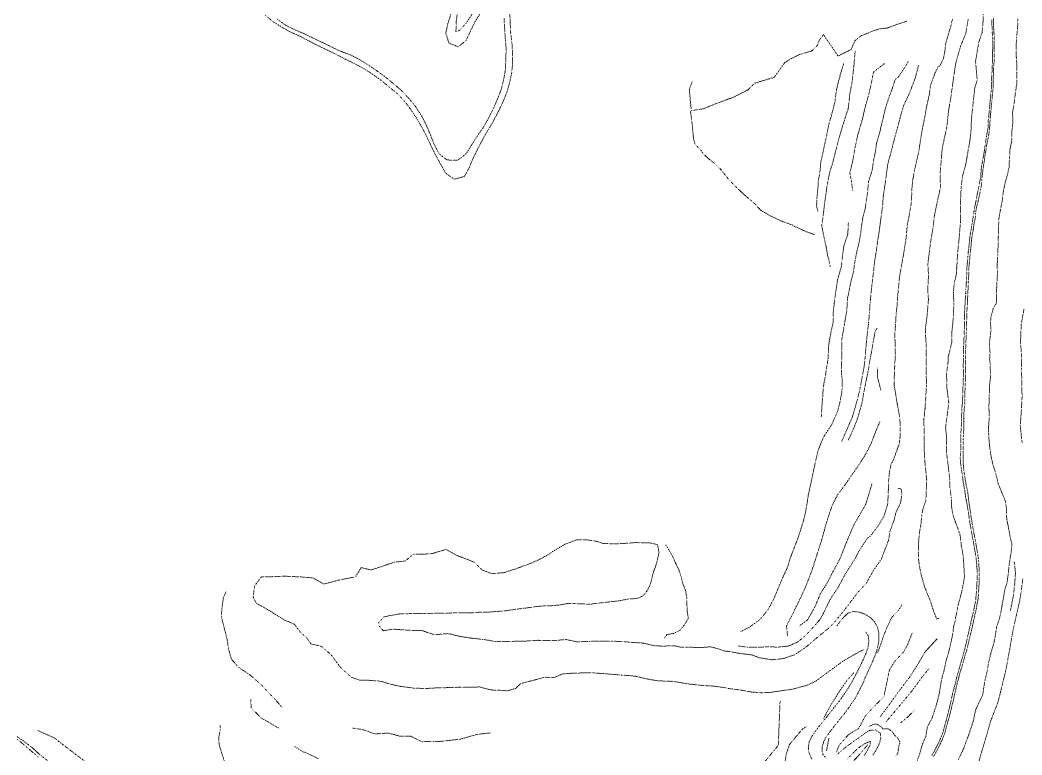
# Model space of a CAD drawing. Extents: x 682410 to 689460, y 7661803 to 7669124.
# Drawn here: x 684830 to 685544, y 7665543 to 7666067 of the extents above; entities that cross this region are included whole.
import ezdxf

# ---------------------------------------------------------------- set-up
doc = ezdxf.new("R2010")
doc.units = 0
doc.header["$MEASUREMENT"] = 0
doc.linetypes.add('DOT', pattern=[0.25, 0, -0.25])
doc.layers.add('02 TOE_Line', color=1, linetype='DOT', lineweight=20)

msp = doc.modelspace()

# ---------------------------------------------------------------- linework, layer by layer
at = {"layer": '02 TOE_Line'}
for points in [[(685467.05, 7665532.78, 4196.63), (685471.05, 7665543.73, 4197.04), (685473.06, 7665550.92, 4197.18), (685475.4, 7665556.09, 4197.42), (685476.51, 7665562.96, 4197.62), (685479.83, 7665569.18, 4197.64), (685482.58, 7665577.46, 4197.91), (685484.48, 7665584.17, 4198.25), (685485.29, 7665588.48, 4198.69), (685486.67, 7665596.95, 4198.64), (685488.3, 7665602.66, 4198.81), (685489.8, 7665609.84, 4199.18), (685491.85, 7665616.89, 4199.6), (685493.34, 7665623.03, 4199.87), (685494.64, 7665629.34, 4199.77), (685495.26, 7665634.63, 4199.73), (685496.23, 7665638.38, 4199.72), (685497.29, 7665643.87, 4199.86), (685498.66, 7665650.73, 4199.75), (685500.87, 7665658.62, 4199.9), (685502.49, 7665666.96, 4200.19), (685502.96, 7665670.1, 4200.26), (685502.53, 7665678.5, 4200.26), (685502.07, 7665684.6, 4200.35), (685500.73, 7665692.34, 4200.66), (685499.92, 7665699.38, 4200.77), (685498.54, 7665703.92, 4200.86), (685496.47, 7665708.96, 4200.81), (685494.81, 7665714.02, 4201.35), (685493.85, 7665719.34, 4201.45), (685493.63, 7665726.15, 4201.51), (685492.73, 7665731.71, 4201.72), (685492.41, 7665739.99, 4201.5), (685491.3, 7665749.61, 4201.55), (685490.21, 7665758.04, 4201.74), (685490.19, 7665769.41, 4202.22), (685489.53, 7665776.43, 4202.35), (685491.81, 7665793.77, 4202.98), (685490.4, 7665805.14, 4203.28), (685490.23, 7665814.85, 4203.45), (685491.24, 7665822.75, 4203.74), (685491.47, 7665826.73, 4203.81), (685493.98, 7665837.21, 4204.26), (685494.02, 7665844.77, 4204.59), (685494.63, 7665850.09, 4204.59), (685495.16, 7665857.22, 4204.66), (685495.41, 7665865.19, 4204.79), (685495.08, 7665872.21, 4205.17), (685495.64, 7665878.89, 4205.44), (685497.1, 7665885.08, 4205.63), (685497.47, 7665890.1, 4205.85), (685498.23, 7665901.76, 4206.3), (685499.25, 7665911.82, 4206.46), (685500.11, 7665922.77, 4206.61), (685500.04, 7665931.16, 4206.76), (685500.27, 7665939.41, 4206.91), (685500.62, 7665947.52, 4207.1), (685501.58, 7665955.44, 4207.42), (685503.94, 7665963.98, 4207.66), (685505.57, 7665973.55, 4207.99), (685507.01, 7665981.68, 4208.12), (685507.66, 7665988.51, 4208.29), (685507.97, 7665996.6, 4208.48), (685510.27, 7666017.86, 4209.03), (685512.04, 7666023.86, 4208.88), (685510.88, 7666037.33, 4209.28), (685513.21, 7666050.99, 4209.68), (685515.53, 7666057.79, 4209.71), (685516.24, 7666065.96, 4210.26), (685516.85, 7666084.67, 4210.96)], [(685178.96, 7666072.45, 4403.21), (685179.26, 7666064.95, 4402.74), (685179.6, 7666057.65, 4402.57), (685180.53, 7666050.46, 4402.32), (685180.87, 7666043.38, 4402.2), (685181.02, 7666035.7, 4401.74), (685180.29, 7666028.67, 4401.43), (685178.66, 7666021.29, 4400.75), (685176.61, 7666014.43, 4400.17), (685173.85, 7666007.8, 4399.36), (685170.54, 7666000.89, 4398.19), (685166.86, 7665993.96, 4397.14), (685162.86, 7665987.28, 4396.22), (685159.22, 7665980.79, 4395.37), (685155.78, 7665974.23, 4394.52), (685152.71, 7665967.91, 4393.55), (685149.94, 7665961.23, 4392.65), (685146.43, 7665955.1, 4392.33), (685139.23, 7665953.28, 4392.27), (685133.34, 7665957.53, 4391.7), (685129.48, 7665964.31, 4390.68), (685125.9, 7665970.93, 4389.35), (685122.43, 7665977.93, 4387.91), (685119.42, 7665984.37, 4386.77), (685115.85, 7665991.16, 4385.61), (685112.01, 7665997.54, 4384.39), (685108.09, 7666003.42, 4383.44), (685103.81, 7666009.04, 4382.62), (685098.94, 7666014.17, 4381.87), (685093.18, 7666018.85, 4381.06), (685087.61, 7666023.51, 4380.45), (685081.31, 7666028, 4379.72), (685075.16, 7666032.03, 4378.98), (685068.62, 7666035.48, 4378.07), (685062.18, 7666038.59, 4377.03), (685055.81, 7666041.96, 4376.14), (685049.02, 7666045.29, 4375.17), (685042.57, 7666048.34, 4374.11), (685036.24, 7666051.56, 4373.31), (685029.54, 7666055.11, 4372.74), (685023.08, 7666057.98, 4372.42), (685016.42, 7666061.59, 4372.47), (685010.52, 7666065.41, 4372.07), (685004.91, 7666069.94, 4372.05)], [(685174.92, 7666067.94, 4403.13), (685175.31, 7666060.48, 4402.93), (685175.79, 7666052.89, 4402.69), (685176.41, 7666045.9, 4402.52), (685176.1, 7666038.75, 4402.24), (685175.88, 7666031.44, 4401.64), (685174.55, 7666023.78, 4400.94), (685172.64, 7666016.58, 4400.33), (685170.09, 7666009.97, 4399.45), (685167.01, 7666003.04, 4398.25), (685163.52, 7665996.14, 4397.14), (685159.9, 7665989.82, 4396.23), (685155.66, 7665983.85, 4395.3), (685151.63, 7665977.49, 4394.34), (685147.83, 7665971.36, 4393.26), (685141.88, 7665966.74, 4391.96), (685134.28, 7665967, 4390.74), (685128.7, 7665971.26, 4389.62), (685125.38, 7665977.43, 4388.16), (685122.47, 7665984.7, 4386.95), (685119.77, 7665991.3, 4385.85), (685116.22, 7665998.27, 4384.65), (685111.91, 7666004.91, 4383.55), (685106.93, 7666011.01, 4382.63), (685101.58, 7666016.64, 4381.87), (685096.09, 7666021.4, 4381.25), (685090.47, 7666025.95, 4380.55), (685084.43, 7666030.41, 4379.95), (685078.15, 7666034.6, 4379.09), (685071.85, 7666038.56, 4378.31), (685065.49, 7666041.82, 4377.48), (685058.68, 7666044.35, 4376.42), (685052.23, 7666047.34, 4375.6), (685045.54, 7666050.65, 4374.58), (685038.91, 7666053.81, 4373.57), (685032.22, 7666057.04, 4372.96), (685025.55, 7666059.88, 4372.58), (685019, 7666063.14, 4372.67), (685012.85, 7666067.58, 4372.32)], [(685137.02, 7666071.02, 4416.53), (685134.89, 7666064.26, 4415.41), (685133.39, 7666057.34, 4414.74), (685135.54, 7666050.34, 4414.2), (685142.35, 7666047.58, 4413.68), (685147.8, 7666052.13, 4413.26), (685150.83, 7666058.51, 4412.72), (685153.86, 7666064.85, 4411.72), (685157.64, 7666070.97, 4410.75)], [(685141.68, 7666072.72, 4416.72), (685140.86, 7666065.71, 4415.17), (685140.59, 7666058.42, 4414.14), (685142.89, 7666059.08, 4413.74), (685147.74, 7666064.25, 4412.59), (685152.11, 7666070.94, 4411.26)], [(685494.36, 7666067.28, 4236), (685493.09, 7666061.47, 4235.97), (685491.07, 7666055.14, 4236.11), (685489.56, 7666049.69, 4235.87), (685489, 7666044.17, 4235.59), (685488.04, 7666039.41, 4235.44), (685486.03, 7666035.27, 4235.59), (685485.38, 7666034.01, 4235.74), (685484.35, 7666033.49, 4235.89), (685482.1, 7666029.23, 4235.39), (685478.78, 7666020.08, 4235.38), (685477.85, 7666013.13, 4235.19), (685475.89, 7666004.55, 4235.22), (685474.72, 7665997.65, 4235.11), (685473.02, 7665989.53, 4235), (685471.89, 7665982.71, 4234.94), (685470.33, 7665972.4, 4234.98), (685467.46, 7665960.23, 4235.25), (685466.07, 7665952.33, 4235.47), (685465.47, 7665945.89, 4235.42), (685465.22, 7665937.26, 4235.14), (685463.67, 7665927.66, 4235.21), (685462.26, 7665920.84, 4235.17), (685461.17, 7665909.41, 4235.25), (685458.89, 7665895.95, 4235.65), (685456.76, 7665884.2, 4235.78), (685455.34, 7665869.14, 4235.25), (685455.02, 7665863.47, 4235.34), (685454.37, 7665858.36, 4235.5), (685453.36, 7665842.78, 4235.64), (685453.48, 7665838.23, 4235.56), (685453.72, 7665828.69, 4235.82), (685453.21, 7665818.69, 4235.99), (685452.76, 7665807.39, 4236.33), (685455.16, 7665792.63, 4236.17), (685456.9, 7665783.33, 4235.97), (685457.27, 7665775.69, 4236.23), (685457.07, 7665769.75, 4236.19), (685456.61, 7665764.98, 4236.37), (685453.85, 7665757.55, 4236.66), (685452.56, 7665753.77, 4236.42), (685450.61, 7665750.07, 4236.47), (685449.46, 7665744.07, 4236.87), (685448.86, 7665737.95, 4236.9), (685448.74, 7665732.21, 4237.12), (685448.33, 7665721.99, 4237.64), (685445.84, 7665713.65, 4238.35), (685441.37, 7665706.14, 4238.73), (685435.99, 7665699.01, 4239.36), (685433.89, 7665697.57, 4242.32), (685427.92, 7665688.54, 4243.72), (685425.03, 7665682.84, 4244.06), (685418.04, 7665671.91, 4245.17), (685413.03, 7665662.51, 4245.98), (685407.53, 7665654.29, 4246.51), (685402.2, 7665643.45, 4246.7), (685400.04, 7665639.53, 4245.45), (685394.74, 7665633.52, 4245.92), (685389.73, 7665628.11, 4246.48), (685384.19, 7665623.46, 4247.05), (685377.24, 7665620.54, 4247.35), (685370.21, 7665619.86, 4247.38), (685363.15, 7665620.05, 4247.56), (685355.72, 7665619.78, 4247.6), (685348.33, 7665619.78, 4247.42), (685342.04, 7665620.7, 4247.14)], [(685505.67, 7666067.35, 4220.54), (685503.88, 7666057.04, 4220.42), (685500.21, 7666048.12, 4220.54), (685496.76, 7666035.91, 4220.31), (685495.77, 7666029.58, 4220.5), (685494.52, 7666020.57, 4220.33), (685493.05, 7666010.09, 4220.27), (685491.64, 7666002.08, 4219.89), (685490.44, 7665990.83, 4219.69), (685487.06, 7665974.96, 4219.6), (685486.55, 7665967.89, 4219.83), (685485.69, 7665958.48, 4220.19), (685485.83, 7665947.31, 4220.4), (685483.45, 7665936.45, 4220.66), (685481.57, 7665927.34, 4220.48), (685480.7, 7665919.66, 4220.43), (685479.34, 7665911.84, 4220.57), (685478.28, 7665903.98, 4220.59), (685476.88, 7665892.69, 4220.73), (685477.38, 7665884.87, 4220.49), (685476.81, 7665874.72, 4220.34), (685477.3, 7665867.46, 4220.35), (685476.27, 7665855.21, 4220.66), (685475.16, 7665847.27, 4220.81), (685475.26, 7665841.78, 4220.87), (685475.78, 7665833.45, 4220.99), (685475.69, 7665825.17, 4220.9), (685475.69, 7665814.32, 4220.77), (685475.97, 7665806.81, 4220.68), (685475.42, 7665798.46, 4220.6), (685474.86, 7665789.84, 4220.51), (685474.03, 7665782.05, 4220.43), (685474.26, 7665772.39, 4220.32), (685474.37, 7665768.57, 4220.34), (685474.2, 7665761.58, 4220.43), (685474.76, 7665752.02, 4220.54), (685476.05, 7665739.02, 4220.33), (685475.48, 7665724.31, 4219.91), (685474.33, 7665721.09, 4220.53), (685473.01, 7665716.78, 4220.21), (685472.47, 7665713.02, 4220.09), (685471.97, 7665707.23, 4220.12), (685470.9, 7665701.83, 4220.21), (685470.3, 7665694.39, 4220.26), (685470.11, 7665686.84, 4220.28), (685470.29, 7665682.18, 4220.52), (685470.86, 7665677.84, 4220.58), (685472.03, 7665671.7, 4220.63), (685473.61, 7665666.31, 4220.6), (685474.83, 7665662.09, 4220.48), (685476.52, 7665657.76, 4220.56), (685478.81, 7665652.44, 4220.77), (685480.17, 7665647.9, 4220.62), (685481.75, 7665643.45, 4220.66), (685483.22, 7665639.88, 4220.79), (685485.13, 7665640.49, 4220.87)], [(685479.66, 7665542.3, 4196.02), (685480.8, 7665544.48, 4195.84), (685482.69, 7665548.04, 4196.1), (685484.32, 7665551.34, 4195.93), (685485.9, 7665554.82, 4196.05), (685487.03, 7665557.43, 4196.11), (685487.97, 7665560.07, 4196.19), (685488.95, 7665563.99, 4196.35), (685490.08, 7665567.86, 4196.47), (685490.72, 7665570.53, 4196.54), (685491.77, 7665574.64, 4196.67), (685492.66, 7665578.45, 4196.74), (685493.32, 7665581.17, 4196.84), (685494.21, 7665585.23, 4196.9), (685494.76, 7665587.93, 4197.05), (685495.82, 7665591.84, 4197.18), (685496.63, 7665594.59, 4197.18), (685497.53, 7665598.5, 4197.35), (685498.62, 7665602.42, 4197.48), (685499.75, 7665606.39, 4197.61), (685500.93, 7665610.51, 4197.66), (685501.79, 7665613.12, 4197.72), (685502.43, 7665615.76, 4197.81), (685503.51, 7665619.82, 4198.01), (685504.16, 7665622.45, 4198.04), (685504.74, 7665625.22, 4198.02), (685505.36, 7665627.93, 4198.1), (685506.02, 7665630.76, 4198.14), (685506.61, 7665633.56, 4198.22), (685507.32, 7665636.37, 4198.34), (685507.92, 7665639.13, 4198.42), (685508.61, 7665641.97, 4198.49), (685509.36, 7665644.77, 4198.62), (685509.87, 7665647.71, 4198.67), (685510.75, 7665651.91, 4198.82), (685511.09, 7665654.78, 4198.89), (685511.51, 7665659.15, 4198.93), (685511.81, 7665663.48, 4198.99), (685511.95, 7665667.76, 4199.06), (685511.99, 7665673.23, 4199.15), (685511.84, 7665677.63, 4199.21), (685511.55, 7665680.51, 4199.28), (685511.29, 7665683.27, 4199.43), (685510.61, 7665687.45, 4199.59), (685509.89, 7665691.48, 4199.55), (685509.2, 7665695.49, 4199.66), (685508.41, 7665699.63, 4199.86), (685507.67, 7665703.56, 4199.86), (685507, 7665707.56, 4200.1), (685506.36, 7665711.71, 4200.17), (685505.74, 7665715.91, 4200.3), (685505.13, 7665720.13, 4200.42), (685504.27, 7665724.4, 4200.47), (685503.74, 7665727.29, 4200.58), (685503.15, 7665731.48, 4200.67), (685502.18, 7665736.89, 4200.69), (685501.8, 7665739.59, 4200.72), (685501.46, 7665742.28, 4200.74), (685501.02, 7665745.03, 4200.82), (685500.71, 7665747.63, 4200.94), (685500.12, 7665751.71, 4200.97), (685499.97, 7665754.41, 4201.1), (685500.27, 7665758.44, 4201.27), (685500.35, 7665761.21, 4201.35), (685500.38, 7665765.38, 4201.45), (685500.31, 7665769.16, 4201.54), (685500.45, 7665773.23, 4201.61), (685500.66, 7665775.88, 4201.64), (685500.8, 7665778.64, 4201.67), (685500.89, 7665782.72, 4201.85), (685500.96, 7665785.42, 4201.88), (685501.07, 7665789.43, 4201.9), (685501.38, 7665792.12, 4201.91), (685501.64, 7665796.37, 4202.05), (685501.78, 7665800.69, 4202.16), (685501.89, 7665804.87, 4202.32), (685502.12, 7665809.3, 4202.42), (685502.23, 7665813.71, 4202.61), (685502.2, 7665816.52, 4202.74), (685502.07, 7665820.71, 4202.86), (685502.23, 7665823.54, 4203.06), (685502.24, 7665826.39, 4203.06), (685502.29, 7665830.81, 4203.24), (685502.37, 7665833.74, 4203.31), (685502.57, 7665838.29, 4203.45), (685502.73, 7665842.49, 4203.52), (685502.84, 7665845.36, 4203.54), (685503.06, 7665850.73, 4203.65), (685503.06, 7665856.11, 4203.86), (685503.13, 7665860.29, 4203.95), (685503.33, 7665863.15, 4204.05), (685503.47, 7665865.99, 4204.03), (685503.68, 7665868.9, 4203.97), (685503.83, 7665871.88, 4204.04), (685504.01, 7665874.7, 4204.13), (685504.27, 7665879.01, 4204.23), (685504.45, 7665883.14, 4204.38), (685504.64, 7665887.16, 4204.55), (685504.68, 7665889.99, 4204.52), (685504.9, 7665892.93, 4204.68), (685505.35, 7665896.78, 4204.71), (685505.45, 7665898.22, 4204.73), (685505.66, 7665901.08, 4204.86), (685505.89, 7665903.67, 4204.89), (685506.43, 7665907.7, 4205.05), (685506.77, 7665911.67, 4205.16), (685507.17, 7665914.29, 4205.25), (685507.9, 7665918.33, 4205.37), (685508.31, 7665921.09, 4205.38), (685508.48, 7665922.32, 4205.42), (685508.94, 7665925.12, 4205.51), (685509.41, 7665927.66, 4205.58), (685509.78, 7665930.31, 4205.7), (685510.18, 7665933.09, 4205.77), (685510.77, 7665935.82, 4205.84), (685511.4, 7665938.48, 4205.9), (685512.09, 7665942.47, 4206.02), (685512.78, 7665946.15, 4206.12), (685513.43, 7665948.69, 4206.15), (685513.83, 7665951.54, 4206.2), (685514.48, 7665954.13, 4206.32), (685514.9, 7665960.52, 4207.17), (685515.56, 7665964.79, 4207.26), (685516.54, 7665969.97, 4207.4), (685517.31, 7665974.54, 4207.56), (685517.85, 7665978.73, 4207.77), (685518.71, 7665983.96, 4207.99), (685519.86, 7665990.29, 4208.2), (685519.87, 7665994.45, 4208.32), (685520.48, 7666000.04, 4208.45), (685520.94, 7666005.21, 4208.74), (685521.37, 7666010.53, 4208.87), (685521.92, 7666015.57, 4208.93), (685522.31, 7666020.22, 4209), (685522.25, 7666024.4, 4209.2), (685522.57, 7666028.82, 4209.18), (685522.73, 7666032.92, 4209.38), (685522.98, 7666038.45, 4209.56), (685522.99, 7666043.91, 4209.77), (685523.2, 7666048.75, 4209.8), (685523.03, 7666053.1, 4209.94), (685522.82, 7666057.72, 4210.01), (685522.59, 7666062.1, 4210.1), (685522.43, 7666066.74, 4210.09)], [(685523.55, 7666067.91, 4210.12), (685523.73, 7666064.35, 4210.1), (685523.79, 7666060.82, 4210.09), (685523.98, 7666057.76, 4209.96), (685524.17, 7666053.84, 4210), (685524.27, 7666050.2, 4209.94), (685524.1, 7666046.7, 4209.81), (685524.16, 7666041.84, 4209.7), (685524.13, 7666038.4, 4209.54), (685523.93, 7666034.62, 4209.43), (685523.6, 7666030.06, 4209.21), (685523.58, 7666026.24, 4209.19), (685523.44, 7666022.79, 4209.11), (685523.29, 7666016.88, 4208.94), (685522.77, 7666012.38, 4208.9), (685522.53, 7666009.21, 4208.95), (685522.18, 7666006.14, 4208.81), (685521.94, 7666003.05, 4208.61), (685521.53, 7665999.07, 4208.43), (685521.22, 7665995.59, 4208.36), (685520.99, 7665991.58, 4208.26), (685520.75, 7665989.48, 4208.21), (685520.53, 7665986.7, 4208.17), (685520.1, 7665983.82, 4208.03), (685519.44, 7665980.9, 4207.93), (685518.8, 7665977.58, 4207.73), (685518.48, 7665975.02, 4207.68), (685517.84, 7665971.6, 4207.49), (685517.36, 7665968.16, 4207.28), (685516.88, 7665964.81, 4207.25), (685516.31, 7665961.12, 4207.28), (685515.86, 7665957.82, 4207.15), (685515.32, 7665953.37, 4206.96), (685515.12, 7665948.92, 4206.44), (685514.33, 7665945.31, 4206.28), (685513.4, 7665940.62, 4206.16), (685512.59, 7665937.06, 4205.91), (685511.32, 7665932.32, 4205.76), (685510.93, 7665928.57, 4205.75), (685510.52, 7665924.71, 4205.59), (685509.71, 7665920.95, 4205.47), (685509.26, 7665917.37, 4205.32), (685508.41, 7665912.92, 4205.27), (685507.96, 7665909.25, 4205.18), (685507.64, 7665905.71, 4205.05), (685507.42, 7665903.44, 4204.74), (685506.86, 7665898.58, 4204.9), (685506.64, 7665895.19, 4204.79), (685506.12, 7665890.41, 4204.7), (685506.13, 7665887.28, 4204.61), (685505.93, 7665883.76, 4204.47), (685505.66, 7665879.05, 4204.4), (685505.5, 7665874.48, 4204.32), (685505.33, 7665870.91, 4204.24), (685505.15, 7665867.46, 4204.07), (685504.96, 7665862.34, 4204.11), (685504.64, 7665859.1, 4204.04), (685504.62, 7665855.5, 4203.91), (685504.44, 7665850.86, 4203.87), (685504.5, 7665847.3, 4203.79), (685504.21, 7665843.88, 4203.54), (685504.07, 7665839.22, 4203.62), (685504.04, 7665835.75, 4203.34), (685503.73, 7665831.15, 4203.22), (685503.65, 7665826.42, 4203.16), (685503.6, 7665822.84, 4202.99), (685503.63, 7665818.28, 4202.93), (685503.62, 7665814.81, 4202.77), (685503.67, 7665811.43, 4202.58), (685503.44, 7665806.59, 4202.51), (685503.36, 7665803.05, 4202.27), (685503.23, 7665798.28, 4202.2), (685503.27, 7665794.93, 4202.09), (685503.05, 7665791.54, 4201.99), (685502.61, 7665787.15, 4202.06), (685502.49, 7665782.78, 4201.95), (685502.49, 7665780.54, 4201.79), (685502.48, 7665777.2, 4201.66), (685502.4, 7665774.02, 4201.69), (685502.26, 7665770.95, 4201.75), (685502.03, 7665767.77, 4201.69), (685502.1, 7665764.68, 4201.38), (685501.97, 7665760.41, 4201.5), (685501.95, 7665757.34, 4201.34), (685501.97, 7665754.02, 4201.08), (685502.2, 7665749.28, 4201.16), (685502.68, 7665744.79, 4200.99), (685503.18, 7665741.22, 4200.67), (685504.19, 7665735.32, 4200.86), (685505.04, 7665731.65, 4200.77), (685505.74, 7665726.93, 4200.75), (685506.28, 7665722.33, 4200.59), (685506.98, 7665717.8, 4200.49), (685507.52, 7665714.19, 4200.27), (685508.2, 7665709.59, 4200.21), (685508.58, 7665707.42, 4200.02), (685509.11, 7665703.97, 4200.08), (685509.46, 7665702.01, 4199.96), (685510.17, 7665698.84, 4200.01), (685510.79, 7665695.54, 4199.68), (685511.54, 7665690.99, 4199.75), (685512.17, 7665687.58, 4199.64), (685512.71, 7665684.24, 4199.59), (685513.13, 7665681.06, 4199.45), (685513.32, 7665677.55, 4199.27), (685513.41, 7665672.6, 4199.24), (685513.55, 7665669.12, 4199.23), (685513.47, 7665665.54, 4199.09), (685513.07, 7665660.96, 4199.09), (685512.95, 7665657.45, 4198.99), (685512.61, 7665653.88, 4199.04), (685511.92, 7665650.6, 4198.87), (685511.4, 7665647.1, 4198.71), (685510.4, 7665642.72, 4198.65), (685509.6, 7665639.1, 4198.56), (685508.82, 7665635.54, 4198.3), (685508.03, 7665631.97, 4198.19), (685507.18, 7665628.81, 4198.18), (685506.13, 7665624.16, 4198.17), (685505.38, 7665621.02, 4198.14), (685504.55, 7665617.56, 4197.91), (685503.46, 7665614.19, 4197.76), (685502.54, 7665610.74, 4197.62), (685501.27, 7665606.37, 4197.7), (685499.83, 7665601.97, 4197.57), (685498.97, 7665598.47, 4197.35), (685497.8, 7665593.93, 4197.24), (685496.72, 7665589.63, 4197.2), (685495.95, 7665586.13, 4196.85), (685495.03, 7665581.64, 4196.87), (685493.85, 7665577.32, 4196.89), (685492.88, 7665572.72, 4196.7), (685491.63, 7665568.41, 4196.56), (685490.34, 7665563.84, 4196.46), (685489.2, 7665559.33, 4196.31), (685487.52, 7665554.78, 4196.16), (685486.1, 7665551.68, 4196.28), (685484.57, 7665548.45, 4196.2), (685482.89, 7665545.33, 4196.1), (685480.76, 7665541.49, 4196.08)], [(685541.05, 7666067.5, 4209.98), (685540.83, 7666060.63, 4209.67), (685540.09, 7666054.57, 4209.72), (685539.83, 7666047.9, 4209.56), (685539.81, 7666041.94, 4209.45), (685540.25, 7666035.38, 4209.37), (685540.32, 7666028.98, 4209.28), (685540.25, 7666021.29, 4209), (685539.09, 7666013.79, 4208.89), (685538.46, 7666007.52, 4208.73), (685537.18, 7666000.63, 4208.49), (685537.55, 7665994.51, 4208.5), (685536.71, 7665986.95, 4208.47), (685536.79, 7665980.73, 4208.35), (685535.48, 7665975.16, 4208.31), (685535, 7665968.59, 4208.14), (685534.86, 7665961.86, 4207.94), (685533.67, 7665956.85, 4207.69), (685531.96, 7665950.73, 4207.44), (685530.6, 7665944.19, 4207.19), (685529.98, 7665938.35, 4207.05), (685528.52, 7665931, 4206.91), (685527.53, 7665925.23, 4206.76), (685527.27, 7665919.45, 4206.61), (685527.09, 7665911.67, 4206.33), (685526.89, 7665904.75, 4206.03), (685526.66, 7665899.35, 4205.84), (685526.31, 7665892.42, 4205.69), (685526.47, 7665885.84, 4205.45), (685525.99, 7665878, 4205.18), (685525.73, 7665870.05, 4204.88), (685525.85, 7665865.07, 4204.84), (685523.61, 7665861.61, 4204.72), (685521.74, 7665854.89, 4204.72), (685521.52, 7665850.81, 4205.14), (685521.93, 7665845.81, 4204.99), (685521.24, 7665841.1, 4204.92), (685520.76, 7665835.55, 4204.78), (685521.22, 7665829.64, 4204.58), (685520.88, 7665825.15, 4204.49), (685521.32, 7665821.8, 4204.36), (685521.42, 7665816.32, 4204.28), (685521.43, 7665811.62, 4204.11), (685520.95, 7665807.34, 4204), (685520.83, 7665803.35, 4203.93), (685520.56, 7665798.65, 4203.76), (685520.51, 7665794.81, 4203.61), (685520.38, 7665790.46, 4203.47), (685520.62, 7665785.91, 4203.36), (685520.51, 7665781.33, 4203.31), (685520.08, 7665776.27, 4203.15), (685520.24, 7665770.98, 4202.89), (685520.62, 7665765.8, 4202.71), (685521.18, 7665760.63, 4202.61), (685521.96, 7665755.57, 4202.47), (685523.06, 7665750.73, 4202.38), (685524.56, 7665745.94, 4202.26), (685525.93, 7665741.03, 4202.12), (685527.14, 7665735.98, 4201.96), (685529.57, 7665729.97, 4201.41), (685532.04, 7665724.24, 4201.33), (685532.98, 7665718.31, 4201.63), (685533.06, 7665710.85, 4201.2), (685534.16, 7665705.92, 4201.21), (685535.24, 7665699.76, 4200.89), (685536.86, 7665692.56, 4200.8), (685536.07, 7665686.42, 4200.68), (685534.84, 7665678.91, 4200.53), (685534.16, 7665672.12, 4200.3), (685533.39, 7665665.97, 4200.11), (685531.54, 7665659.97, 4199.9), (685530.77, 7665655.05, 4199.73), (685529.7, 7665649.05, 4199.56), (685528.62, 7665643.2, 4199.35), (685527.54, 7665638.89, 4199.2), (685525.85, 7665634.12, 4199.05), (685524.93, 7665627.82, 4198.84), (685524.16, 7665623.51, 4198.66), (685522.32, 7665617.51, 4198.5), (685520.17, 7665608.74, 4198.2), (685519.24, 7665603.05, 4198.01), (685517.55, 7665595.67, 4197.72), (685516.63, 7665590.44, 4197.51), (685516.01, 7665585.82, 4197.33), (685513.26, 7665580.23, 4197.1), (685510.85, 7665574.81, 4197.46), (685509.24, 7665567.09, 4197.38), (685506, 7665557.31, 4197.13), (685502.07, 7665546.85, 4196.82), (685498.47, 7665539.5, 4196.72)], [(685307.74, 7666001.72, 4346.41), (685308.15, 7666002.11, 4346.6), (685317.15, 7666003.49, 4343.07), (685323.72, 7666006.3, 4338.28), (685324.34, 7666006.52, 4337.97), (685338.64, 7666011.81, 4330.25), (685348.48, 7666016.8, 4324.47), (685353.69, 7666021.8, 4321.25), (685354.35, 7666021.97, 4321), (685367.52, 7666025.89, 4311.67), (685374.85, 7666036.31, 4307.61), (685379.97, 7666039.61, 4305.28), (685379.49, 7666039.14, 4305.23), (685385.46, 7666042.17, 4303.13), (685394.06, 7666044.61, 4298.36), (685397.98, 7666048.34, 4295.38), (685399.77, 7666052.76, 4293.79), (685402.51, 7666056.28, 4292.2), (685412.91, 7666041.04, 4290.36), (685416.33, 7666042.83, 4288.1), (685422.11, 7666045.54, 4284.78), (685424.95, 7666051.98, 4280.23), (685427.68, 7666054.23, 4277.8), (685428.98, 7666055.27, 4277.38), (685434.31, 7666057.41, 4274.05), (685438.42, 7666059.24, 4271.07), (685442.41, 7666060.39, 4268.86), (685446.74, 7666060.92, 4265.9), (685447.99, 7666060.99, 4265.44), (685453.97, 7666063.22, 4261.24), (685457.81, 7666064.51, 4259.57), (685458.76, 7666064.76, 4258.76), (685462.01, 7666065.98, 4258.13)], [(685425.13, 7666045.32, 4283.91), (685424.2, 7666034.35, 4283.94), (685423.05, 7666023.6, 4284.16), (685421.24, 7666013.5, 4284.29), (685420.22, 7666004.01, 4284.51), (685417.98, 7665996.91, 4284.27), (685415.34, 7665988.65, 4283.97), (685412.92, 7665979.98, 4283.7), (685410.81, 7665971.86, 4283.05), (685409.05, 7665964.8, 4283.01), (685406.85, 7665957.83, 4283.31), (685405.06, 7665948.65, 4283.16), (685404.13, 7665941.64, 4283.19), (685403.31, 7665936.31, 4283.1), (685402.43, 7665928.41, 4283.24), (685401.28, 7665920.01, 4283.3), (685403.15, 7665910.63, 4283.01), (685404.35, 7665905.35, 4282.84), (685405.33, 7665899.76, 4282.1), (685407.38, 7665891.09, 4280.68)], [(685463.08, 7666037.48, 4261.02), (685462.32, 7666036.04, 4261.27), (685460.47, 7666032.93, 4261.34), (685457.43, 7666028.48, 4261.32), (685456.15, 7666026.35, 4261.34), (685453.67, 7666024.39, 4260.76), (685451.71, 7666018.43, 4260.33), (685448.91, 7666010.86, 4260.15), (685446.39, 7666002.74, 4260.11), (685444.71, 7665995.7, 4260.22), (685442.75, 7665987.31, 4259.78), (685440.23, 7665978.38, 4259.83), (685439.39, 7665972.16, 4259.9), (685438.27, 7665967.02, 4260.11), (685437.15, 7665959.44, 4259.99), (685434.63, 7665951.59, 4260.11), (685433.79, 7665942.66, 4260.19), (685432.11, 7665931.83, 4260.03), (685430.71, 7665926.69, 4260.33), (685429.35, 7665918.14, 4260.31), (685429.15, 7665915.72, 4260.34), (685428.08, 7665908.95, 4260.22), (685425.9, 7665900.07, 4260.15), (685424.4, 7665891.22, 4259.99), (685424.02, 7665887.7, 4260.04), (685422.14, 7665880.55, 4260.05), (685419.73, 7665868.8, 4260.01), (685419.11, 7665859.53, 4260.57), (685417.37, 7665849.46, 4260.37), (685415.55, 7665839.14, 4260.74), (685415.55, 7665827.34, 4260.81), (685415.28, 7665814.08, 4260.82), (685415.89, 7665811.48, 4260.85), (685415.69, 7665802.46, 4260.66), (685414.39, 7665795, 4260.28), (685412.66, 7665788.01, 4259.84), (685408.27, 7665778.16, 4260.49), (685403.27, 7665770.84, 4260.69), (685400.53, 7665764.88, 4260.88), (685398.58, 7665759.6, 4261), (685396.24, 7665749.41, 4261.15), (685393.74, 7665737.32, 4261.44), (685391.71, 7665728.27, 4260.91), (685390.59, 7665721.07, 4260.33), (685389.72, 7665715.95, 4259.91), (685388.37, 7665710.35, 4259.46), (685386.46, 7665704.19, 4258.92), (685384.33, 7665697.47, 4258.28), (685381.45, 7665690.17, 4257.64), (685378.83, 7665683.16, 4256.86), (685376.68, 7665676.31, 4256.1), (685373.18, 7665668.85, 4255.23), (685369.86, 7665660.88, 4254.19), (685367.26, 7665654.56, 4253.27), (685362.88, 7665646.27, 4251.76), (685356.99, 7665639.22, 4250.37), (685349.4, 7665633.87, 4249.29), (685343.5, 7665630.96, 4248.73)], [(685416.92, 7666035.59, 4289.86), (685415.54, 7666031.23, 4290.03), (685413.26, 7666023.23, 4289.85), (685411.67, 7666016.34, 4289.97), (685410.71, 7666008.46, 4290.28), (685408.41, 7665999.41, 4290.48), (685406.17, 7665991.69, 4290.64), (685404.49, 7665983.21, 4291.1), (685402.35, 7665973.25, 4291.3), (685400.67, 7665966.01, 4291.53), (685399.9, 7665957.66, 4291), (685398.85, 7665952.34, 4290.97), (685398.59, 7665947.72, 4290.75), (685397.83, 7665939.62, 4290.3), (685397.58, 7665934.04, 4290.15), (685398.56, 7665930.41, 4288.94)], [(685470.25, 7666034.49, 4250.85), (685468.01, 7666025.61, 4250.76), (685463.75, 7666014.57, 4250.69), (685459.49, 7666005.48, 4251.01), (685457.03, 7665996.6, 4251.03), (685455.68, 7665991.41, 4250.86), (685452.77, 7665981.02, 4250.6), (685451.2, 7665974.74, 4250.45), (685448.29, 7665963.91, 4250.52), (685446.95, 7665953.52, 4250.62), (685445.16, 7665941.61, 4250.55), (685444.48, 7665932.96, 4250.41), (685443.36, 7665924.73, 4250.57), (685442.24, 7665916.5, 4250.18), (685441.12, 7665909.14, 4250.08), (685440.23, 7665902.43, 4250.17), (685438.88, 7665894.42, 4250.48), (685438.21, 7665887.49, 4250.58), (685437.54, 7665882.3, 4250.55), (685436.87, 7665876.45, 4250.72), (685435.75, 7665865.62, 4251.28), (685435.3, 7665858.26, 4251.82), (685434.63, 7665850.9, 4252.14), (685433.73, 7665843.33, 4252.97), (685433.06, 7665836.83, 4253.51), (685432.08, 7665825.24, 4253.23), (685431.38, 7665819.01, 4254.19), (685429.94, 7665811.52, 4255.12), (685428.64, 7665804.53, 4255.9), (685427.04, 7665797.46, 4256.74), (685424.96, 7665790.12, 4257.33), (685422.87, 7665783.23, 4257.82), (685419.82, 7665776.4, 4258.5), (685415.55, 7665766.34, 4259.77)], [(685446.21, 7666035.78, 4271.72), (685441.27, 7666032.18, 4271.36), (685438.11, 7666029.48, 4271.5), (685436.7, 7666022.24, 4271.07), (685434.74, 7666013.37, 4270.81), (685432.36, 7666005.21, 4270.87), (685429.84, 7665994.45, 4270.74), (685426.99, 7665985.26, 4270.68), (685425.02, 7665975.82, 4270.66), (685423.26, 7665965.64, 4270.77), (685421.26, 7665957.85, 4270.84), (685422.48, 7665951.6, 4270.73), (685423.34, 7665945.29, 4270.76)], [(685308.21, 7666003.52, 4348.57), (685307.48, 7666010.86, 4349.1), (685306.95, 7666017.24, 4348.83), (685309.03, 7666023.07, 4346.95)], [(685396.17, 7665913.71, 4287.71), (685389.35, 7665916.24, 4289.8), (685381.46, 7665919.89, 4293.89), (685380.45, 7665920.57, 4294.3), (685372.37, 7665923.53, 4298.74), (685364.64, 7665927.1, 4302.59), (685358.04, 7665930.97, 4305.3), (685353.76, 7665935.31, 4308.64), (685354.36, 7665935.09, 4308.58), (685347.11, 7665941.28, 4312.56), (685339.89, 7665948.01, 4317.26), (685334.23, 7665953.89, 4322.49), (685334.48, 7665953.71, 4322.23), (685329.52, 7665960.04, 4326.8), (685325.12, 7665964.46, 4332.64), (685321.18, 7665967.37, 4335.98), (685315.81, 7665972.31, 4340.19), (685316.74, 7665972.02, 4340.1), (685310.92, 7665978.44, 4344.49), (685309.66, 7665982.67, 4344.94), (685309.87, 7665982.74, 4345.04), (685308.88, 7665993.03, 4347.51), (685307.74, 7666001.72, 4346.41)], [(685420.25, 7665922.11, 4270.12), (685419.85, 7665914.24, 4269.86), (685416.99, 7665905.51, 4269.76), (685416.17, 7665899.28, 4269.67), (685415.63, 7665894.97, 4269.73), (685415.37, 7665891.56, 4269.69), (685413.53, 7665885.22, 4270.02), (685412.55, 7665881.48, 4269.66), (685411.19, 7665872.76, 4270.24), (685410.22, 7665864.96, 4270.25), (685409.52, 7665858.69, 4270.41), (685409.35, 7665850.91, 4270.23), (685407.77, 7665844.19, 4270.24), (685406.25, 7665835.48, 4269.69), (685405.74, 7665825.26, 4268.6), (685404.08, 7665814.52, 4267.35), (685402.79, 7665807.61, 4266.7), (685402.14, 7665801.43, 4265.82), (685401.46, 7665792.02, 4265.11), (685400.9, 7665783.63, 4264.61)], [(685545.42, 7665860.9, 4190.13), (685543.41, 7665849.77, 4190.11), (685542.91, 7665837.8, 4190.5), (685543.58, 7665828.07, 4190.92), (685543.53, 7665817.76, 4190.35), (685543.89, 7665809.28, 4190.55), (685544, 7665797.67, 4191.33), (685543.64, 7665790.57, 4190.58), (685542.71, 7665777.4, 4190.58), (685544.09, 7665765.3, 4190.41)], [(685440.87, 7665847.19, 4251.8), (685439.4, 7665845.2, 4252.12), (685438.09, 7665838.14, 4252.19), (685436.87, 7665831.02, 4252.73), (685435.51, 7665823.74, 4253.55), (685434.32, 7665816.63, 4254.34), (685432.89, 7665809.53, 4255.32), (685431.44, 7665802.19, 4256.2), (685430.13, 7665794.74, 4256.99), (685428.14, 7665787.34, 4257.54), (685425.93, 7665780.42, 4258), (685423.19, 7665773.73, 4258.7), (685419.96, 7665766.94, 4259.2)], [(685443.54, 7665802.7, 4250.28), (685442.43, 7665806.61, 4250.28), (685440.92, 7665812.8, 4250.81), (685440.92, 7665819.41, 4250.81)], [(685442.74, 7665780.62, 4256.81), (685439.15, 7665772.1, 4257.71), (685436.28, 7665764.49, 4258.22), (685432, 7665756.37, 4258.97), (685427.33, 7665749.12, 4259.26), (685418.07, 7665735.76, 4262.08), (685412.47, 7665728.22, 4261.35), (685408.43, 7665720.16, 4260.47), (685404.53, 7665708.17, 4259.55), (685401.3, 7665696.54, 4258.54), (685398.11, 7665686.42, 4257.54), (685394.39, 7665674.78, 4256.39), (685389.71, 7665662.67, 4255.12), (685384.99, 7665652.51, 4253.96), (685379.59, 7665641.69, 4252.54), (685376.14, 7665634.93, 4250.97), (685376.96, 7665627.56, 4249.26)], [(685455.79, 7665732.93, 4236.57), (685457.9, 7665732.65, 4236.08), (685458.38, 7665729.39, 4234.99), (685457.76, 7665724.47, 4234.26), (685457.15, 7665721.81, 4233.84), (685454.2, 7665715.99, 4233.76), (685452.89, 7665710.48, 4234.35), (685449.96, 7665702.54, 4234.52), (685448.98, 7665696.3, 4234.1), (685443.8, 7665682.68, 4234.75), (685437.65, 7665673.73, 4235.82), (685433.12, 7665665.55, 4236.63), (685426.94, 7665658.86, 4237.88), (685420.52, 7665650.2, 4238.97), (685412.7, 7665640.35, 4240.2), (685407.35, 7665634.31, 4240.8), (685398.72, 7665627.28, 4241.9), (685390.42, 7665620.19, 4242.81), (685382.02, 7665614.41, 4243.81), (685373.67, 7665611.65, 4244.8), (685365.85, 7665610.81, 4245.32), (685356.75, 7665612.28, 4245.52), (685351.63, 7665614.23, 4245.7), (685346.61, 7665614.88, 4245.94), (685341.88, 7665615.48, 4246.16), (685336.82, 7665616.45, 4246.21), (685331.66, 7665617.16, 4246.59), (685326.71, 7665618.86, 4246.96), (685321.78, 7665620.07, 4247.3), (685316.78, 7665619.65, 4247.61), (685311.56, 7665619.68, 4248.12), (685306.38, 7665619.71, 4248.73), (685301.11, 7665619.74, 4249.14), (685296.06, 7665620.83, 4249.82), (685293.21, 7665620.86, 4250.28), (685288.86, 7665620.53, 4250.57), (685281.93, 7665620.8, 4251.33), (685274.21, 7665622.71, 4251.95), (685266.85, 7665623.16, 4252.64), (685259.52, 7665623.81, 4253.5), (685252.48, 7665624.03, 4254.32), (685245.11, 7665624.11, 4255.11), (685235.18, 7665623.95, 4256.1), (685227.41, 7665623.57, 4256.8), (685218.77, 7665625.29, 4257.49), (685210.44, 7665624.45, 4258.3), (685199.1, 7665624.69, 4259.06), (685192.8, 7665624.27, 4259.53), (685186.13, 7665624.02, 4260.22), (685179.95, 7665623.94, 4260.77), (685169.56, 7665623.74, 4262.01), (685160.09, 7665625.3, 4262.84), (685151.61, 7665626.23, 4263.4), (685143.22, 7665627.51, 4264.25), (685135.09, 7665629.52, 4265.01), (685125.09, 7665628.63, 4265.86), (685116.62, 7665631.62, 4266.92), (685107.91, 7665631.84, 4267.71), (685100.4, 7665632.32, 4268.42), (685095.4, 7665632.67, 4268.67), (685088.89, 7665631.47, 4269.05), (685085.34, 7665635.59, 4269.41)], [(685385.1, 7665634.83, 4251.6), (685391.05, 7665639.1, 4250.91), (685396.56, 7665648.84, 4251.13), (685400.27, 7665657.91, 4251.47), (685404.77, 7665664.89, 4251.26), (685409.51, 7665674.06, 4251.12), (685414.39, 7665683.03, 4251.01), (685418.36, 7665693.22, 4251.21), (685423.86, 7665706.41, 4251.31), (685427.36, 7665712.48, 4250.65), (685432.65, 7665721.64, 4249.93), (685437.1, 7665736.21, 4250.5)], [(685431.04, 7665618.09, 4238.95), (685425, 7665614.88, 4239.8), (685416.5, 7665609.92, 4240.93), (685410.53, 7665605.58, 4241.65), (685403.32, 7665600.26, 4242.36), (685397.2, 7665595.7, 4242.83), (685391.45, 7665592.86, 4243.44), (685385.72, 7665591.34, 4243.84), (685380.78, 7665589.89, 4244.22), (685374.17, 7665589.02, 4244.86), (685365.13, 7665587.63, 4245.7), (685358.06, 7665587.34, 4245.77), (685350.87, 7665587.89, 4246.1), (685343.24, 7665589.3, 4246.28), (685335.12, 7665590.32, 4246.58), (685332.57, 7665590.93, 4246.73), (685326.4, 7665591.76, 4247.26), (685321.68, 7665592.26, 4247.52), (685316.09, 7665592.52, 4248), (685309.08, 7665593.27, 4248.7), (685304.26, 7665593.86, 4249.34), (685299.33, 7665594.82, 4249.69), (685294.6, 7665595.44, 4250.11), (685289.59, 7665595.61, 4250.66), (685284.36, 7665595.9, 4251.18), (685280.96, 7665596.45, 4251.6), (685275.22, 7665597.47, 4252.2), (685268.81, 7665599.09, 4252.89), (685263.83, 7665599.53, 4253.47), (685258.55, 7665599.93, 4254.04), (685251.93, 7665600.49, 4254.69), (685244.93, 7665601, 4255.64), (685238.02, 7665601.53, 4256.29), (685233.4, 7665601.46, 4256.74), (685228.04, 7665601.39, 4257.31), (685222.86, 7665601.19, 4257.82), (685216.61, 7665600.75, 4258.55), (685210.55, 7665598.15, 4259.34), (685203.93, 7665598.38, 4259.78), (685197.29, 7665596.61, 4260.48), (685193.07, 7665595.49, 4260.77), (685186.68, 7665593.86, 4261.46), (685183.01, 7665590.32, 4261.63), (685177.36, 7665588.68, 4262.14), (685170.78, 7665589.24, 4262.57), (685165.47, 7665589.3, 4262.91), (685157.6, 7665591.45, 4263.05), (685151.22, 7665591.35, 4263.41), (685143.06, 7665591.26, 4264.02), (685134.87, 7665590.98, 4264.5), (685126.79, 7665590.8, 4265.13), (685119.36, 7665590.35, 4265.66), (685110.32, 7665590.63, 4266.29), (685100.77, 7665591.93, 4267.04), (685093.12, 7665593.61, 4267.58), (685086.91, 7665595.59, 4267.99), (685077.36, 7665596.25, 4268.78), (685071.81, 7665596.36, 4268.78), (685065.99, 7665598.38, 4269.18), (685058.35, 7665605.32, 4269.46), (685051.33, 7665614.73, 4269.54), (685044.62, 7665620.42, 4269.71), (685037.29, 7665622.15, 4270.02), (685034.5, 7665626.18, 4270.02), (685029.73, 7665630.45, 4270.18), (685025.45, 7665636.17, 4270.45), (685018.48, 7665639.13, 4270.48), (685012.79, 7665642.64, 4270.67), (685007.98, 7665645.7, 4270.86), (684998.19, 7665651.21, 4271.27), (684996.05, 7665655.71, 4271.5), (684997.09, 7665663.37, 4271.69), (685001.87, 7665669.83, 4271.94), (685012.34, 7665670.11, 4271.8), (685018.42, 7665670.4, 4271.82), (685031.67, 7665669.77, 4271.69), (685038.77, 7665669.11, 4271.22), (685046.6, 7665664.77, 4271.15), (685058.36, 7665667.91, 4270.79), (685068.99, 7665669.9, 4270.49), (685073.06, 7665676.5, 4270.39), (685079.89, 7665674.86, 4270.34), (685085.85, 7665676.64, 4270.38), (685096.62, 7665680.37, 4270.61), (685104.53, 7665681.25, 4270.76), (685110.28, 7665686.08, 4270.77), (685116.07, 7665685.96, 4270.76), (685123.82, 7665686.49, 4270.63), (685133.54, 7665689.55, 4270.43), (685140.91, 7665685.29, 4270.45), (685148.58, 7665682.45, 4270.26), (685154.33, 7665679.97, 4270.07), (685159.08, 7665674.9, 4270.21), (685165.91, 7665672.22, 4269.79), (685174.69, 7665672.9, 4269.65), (685182.7, 7665675.47, 4269.6), (685187.15, 7665677.09, 4269.57), (685193.77, 7665679.46, 4269.67), (685200.03, 7665682.27, 4269.67), (685205.97, 7665685.52, 4269.89), (685211.49, 7665689.16, 4269.92), (685218.42, 7665693.24, 4270.4), (685226.48, 7665696.21, 4270.86), (685233.43, 7665696.36, 4270.97), (685240.81, 7665695.23, 4270.91), (685245.14, 7665693.77, 4270.67), (685253.09, 7665693.37, 4270.26), (685261.14, 7665693.76, 4270.33), (685269.22, 7665694.37, 4270.18), (685273.77, 7665694.05, 4270.19), (685278.74, 7665694.1, 4270.31), (685284.19, 7665692.97, 4270.48), (685285.33, 7665687.37, 4270.38), (685283.31, 7665678.67, 4270.53), (685281.18, 7665672.82, 4270.5), (685279.22, 7665664.76, 4270.39), (685276.76, 7665659.95, 4270.19), (685274, 7665656.35, 4270.28), (685269.85, 7665654.57, 4270.22), (685263.28, 7665654.08, 4270.21), (685256.42, 7665652.81, 4270.21), (685249.93, 7665652.05, 4270), (685242.98, 7665651.32, 4269.96), (685236.54, 7665650.42, 4270.2), (685230, 7665650.66, 4270.39), (685224.82, 7665650.86, 4270.41), (685220.01, 7665650.89, 4270.43), (685213.61, 7665649.75, 4270.27), (685208.86, 7665649.38, 4270.13), (685202.4, 7665649.14, 4270.02), (685197.35, 7665648.67, 4270.02), (685191.04, 7665647.75, 4270), (685182.96, 7665646.79, 4270.11), (685176.57, 7665645.81, 4270.15), (685169.62, 7665645.24, 4270.13), (685164.65, 7665644.82, 4270.21), (685156.04, 7665644.62, 4270.3), (685150.63, 7665644.16, 4270.41), (685145.68, 7665644.21, 4270.34), (685140.48, 7665644.24, 4270.37), (685135.01, 7665644.1, 4270.44), (685129.74, 7665644.06, 4270.41), (685122.54, 7665643.86, 4270.42), (685117.48, 7665643.85, 4270.41), (685111.97, 7665643.8, 4270.4), (685106.86, 7665643.69, 4270.43), (685100.29, 7665643.48, 4270.17), (685093.41, 7665642.32, 4269.95), (685089.24, 7665641.3, 4269.72), (685085.47, 7665636.99, 4269.48)], [(685289.88, 7665693.07, 4270.12), (685292.58, 7665688.85, 4268.33), (685295.1, 7665684.28, 4266.48), (685297.14, 7665679.63, 4264.7), (685299.42, 7665674.93, 4263.03), (685301.07, 7665670.15, 4261.3), (685302.2, 7665665.28, 4259.85), (685304.15, 7665660.48, 4258.35), (685305.08, 7665655.52, 4256.64), (685305.17, 7665650.52, 4254.69), (685305.41, 7665645.47, 4252.55), (685306.16, 7665640.42, 4250.78), (685303.57, 7665635.95, 4250.03), (685300.39, 7665631.95, 4249.85), (685295.92, 7665629.7, 4250.38), (685291.01, 7665628.76, 4252.02), (685288.88, 7665625.99, 4252.78)], [(685537.84, 7665680.24, 4201.72), (685538.65, 7665680.32, 4201.62), (685539.27, 7665672.47, 4200.72), (685538.72, 7665663.72, 4200.35), (685537.7, 7665655.73, 4199.89), (685535.7, 7665645.9, 4199.7)], [(685544.52, 7665668.4, 4190.63), (685543.46, 7665659.81, 4190.63), (685542.03, 7665651.43, 4190.63), (685539.95, 7665642.43, 4190.63), (685537.58, 7665632.03, 4190.63), (685536.72, 7665626.92, 4190.62), (685535.13, 7665617.88, 4190.62), (685534.28, 7665613.5, 4190.61), (685532.71, 7665604.57, 4190.61), (685530.59, 7665595.74, 4190.6), (685528.58, 7665587.47, 4190.59), (685526.62, 7665579.94, 4190.59), (685521.71, 7665567.45, 4190.59), (685518.7, 7665556.72, 4190.6), (685515.72, 7665547.06, 4190.6), (685512.8, 7665536.99, 4190.61)], [(684976.74, 7665659.16, 4272.17), (684974.87, 7665655.01, 4270.81), (684973.7, 7665646.45, 4266.53), (684973.59, 7665641.01, 4263.52), (684975.21, 7665634.61, 4259.49), (684977.3, 7665626.49, 4254.93), (684978.7, 7665617.97, 4250.31), (684980.77, 7665611.05, 4246.62), (684985.98, 7665605.22, 4243.27), (684993.32, 7665600.44, 4243.06), (684999.28, 7665595.33, 4242.75), (685003, 7665591.89, 4243.01), (685006.77, 7665587.79, 4243.07), (685011.69, 7665582.65, 4242.45), (685016.91, 7665576.72, 4242.58)], [(685458.45, 7665649.86, 4236.21), (685455.35, 7665645.32, 4236.67), (685451.12, 7665641.02, 4237.16), (685447.39, 7665633.06, 4237.92), (685445.15, 7665627.29, 4237.67), (685443.08, 7665621.11, 4237.1), (685441.11, 7665615.9, 4236.28)], [(685404.37, 7665540.65, 4224.91), (685401.75, 7665543.94, 4225.51), (685401.48, 7665548.26, 4226.19), (685402.6, 7665552.46, 4226.59), (685404.66, 7665556.31, 4227.18), (685407.18, 7665559.56, 4227.75), (685409.74, 7665562.93, 4228.3), (685412.59, 7665566.42, 4228.88), (685415.36, 7665569.99, 4229.4), (685417.91, 7665573.11, 4229.92), (685420.47, 7665576.62, 4230.55), (685422.76, 7665579.99, 4231.09), (685425.19, 7665583.54, 4231.62), (685427.09, 7665587.11, 4232.15), (685428.91, 7665590.7, 4232.72), (685430.79, 7665594.4, 4233.28), (685432.33, 7665598.33, 4233.84), (685434.13, 7665602.29, 4234.37), (685435.86, 7665605.93, 4234.84), (685437.52, 7665609.69, 4235.35), (685439.12, 7665613.48, 4235.85), (685440.46, 7665617.29, 4236.39), (685441.57, 7665621.51, 4236.98), (685442.05, 7665625.61, 4237.47), (685441.96, 7665629.93, 4237.85), (685440.88, 7665634.26, 4238.19), (685438.85, 7665637.95, 4238.3), (685435.81, 7665641.02, 4238.38), (685432.13, 7665643.29, 4238.53), (685428.25, 7665644.72, 4238.63), (685424.14, 7665645.27, 4238.79), (685420.17, 7665644.17, 4239.14), (685417.2, 7665641.42, 4239.41), (685414.41, 7665638.32, 4239.88), (685412.03, 7665634.82, 4240.33)], [(685432.19, 7665631.09, 4238.35), (685434.51, 7665627.79, 4237.75), (685434.9, 7665623.34, 4237.08), (685434.07, 7665619.05, 4236.43), (685432.66, 7665615.03, 4235.82), (685430.84, 7665610.91, 4235.26), (685428.9, 7665606.82, 4234.78), (685427.04, 7665603.19, 4234.24), (685425.05, 7665599.3, 4233.66), (685423.02, 7665595.53, 4233.09), (685420.97, 7665592.02, 4232.47), (685418.77, 7665588.54, 4231.82), (685416.33, 7665584.86, 4231.22), (685413.6, 7665581.23, 4230.52), (685410.66, 7665577.59, 4229.86), (685407.73, 7665573.8, 4229.31), (685405.02, 7665570.35, 4228.88), (685402.23, 7665566.92, 4228.5), (685399.41, 7665563.47, 4227.92), (685396.8, 7665559.92, 4227.32), (685394.44, 7665556.59, 4226.88), (685392.35, 7665552.43, 4226.48), (685391.66, 7665547.88, 4226.12), (685392.4, 7665543.89, 4225.94), (685394.37, 7665539.74, 4225.59)], [(685411.7, 7665544.88, 4224.85), (685413.68, 7665549.97, 4226.42), (685420.32, 7665557.47, 4226.53), (685427.57, 7665561.91, 4225.15), (685432.61, 7665571.22, 4226.04), (685439.58, 7665578.49, 4225.7), (685445.61, 7665584.57, 4225.41), (685447.07, 7665591.94, 4226.5), (685449.45, 7665603.38, 4227.12), (685453.26, 7665609.67, 4226.71), (685459.96, 7665616.94, 4225), (685462.41, 7665621.5, 4225), (685465.78, 7665630, 4225)], [(685442.67, 7665569.89, 4220.85), (685449.43, 7665578.86, 4220.49), (685456.66, 7665588.95, 4219.61), (685463.72, 7665598.18, 4218.58), (685469.42, 7665607.06, 4217.41), (685475.03, 7665616.62, 4216.2), (685483.51, 7665625.8, 4214.89)], [(685478.04, 7665604.92, 4216.62), (685472.32, 7665597.88, 4217.79), (685465.82, 7665588.99, 4219.15), (685459.31, 7665581.12, 4219.86), (685453.49, 7665574.22, 4220.57), (685447.35, 7665566.94, 4220.73)], [(685402.34, 7665568.45, 4229.01), (685405.05, 7665573.65, 4229.77), (685407.95, 7665578.85, 4230.53), (685411.49, 7665584.46, 4231.29), (685414.6, 7665589.45, 4232.05), (685418.97, 7665595.69, 4233), (685424.16, 7665601.71, 4233.95)], [(684994.44, 7665582.47, 4229.56), (684994.66, 7665576.71, 4227.28), (685001.65, 7665569.49, 4226.97), (685014.7, 7665561.91, 4227.56)], [(685371.59, 7665581.63, 4235.88), (685370.3, 7665549.8, 4222.94), (685366.92, 7665545.77, 4220.36), (685358.03, 7665534.93, 4213.63)], [(685467.63, 7665575.23, 4215.75), (685462.83, 7665570.3, 4216.58), (685457.64, 7665565.99, 4217.03)], [(684973.15, 7665466, 4191.35), (684968.26, 7665469.64, 4191.09), (684959.31, 7665475.29, 4193.08), (684950.31, 7665481.27, 4194.36), (684943.34, 7665485.34, 4194.55), (684940.03, 7665487.54, 4195.07), (684930.48, 7665493.8, 4196.18), (684924.22, 7665498.83, 4197.1), (684915.1, 7665505.95, 4197.87), (684904.95, 7665513.45, 4198.06), (684892.89, 7665523.56, 4198.49), (684877.45, 7665537.5, 4198.82), (684866.72, 7665545.62, 4198.8), (684854.32, 7665555.19, 4198.92), (684842.5, 7665560.46, 4197.62)], [(685007.86, 7665489.81, 4185.6), (685007.54, 7665493.94, 4189.06), (685008.49, 7665496.8, 4191.08), (685009.13, 7665502.53, 4194.98), (685006.91, 7665507.93, 4198.24), (685005.32, 7665509.84, 4200.03), (685003.1, 7665512.7, 4201.63), (685000.89, 7665514.29, 4202.61), (684995.5, 7665519.7, 4207.06), (684990.42, 7665525.1, 4211.48), (684984.72, 7665527.01, 4212.57), (684977.74, 7665531.46, 4215.19), (684975.52, 7665538.78, 4219.55), (684972.04, 7665549.59, 4222.31), (684971.72, 7665552.13, 4223.26), (684971.72, 7665555.95, 4224.66), (684972.67, 7665561.04, 4226.71), (684972.67, 7665563.9, 4227.52)], [(685066.87, 7665562.2, 4248.59), (685074.54, 7665560.96, 4248.41), (685082.79, 7665558.03, 4247.78), (685092.62, 7665558.59, 4248.53), (685100.23, 7665556.48, 4248.48), (685108.5, 7665556.28, 4249.91), (685116.21, 7665552.45, 4248.84), (685124.05, 7665552.69, 4249.88), (685129.68, 7665552.7, 4250.05), (685143.62, 7665554.22, 4249.74), (685155.76, 7665557.68, 4249.89), (685165.42, 7665558.72, 4250.76)], [(685375.43, 7665529.65, 4215.47), (685374.62, 7665535.36, 4217.61), (685375.9, 7665543.19, 4220.99), (685378.17, 7665550.31, 4224.48), (685383.24, 7665556.41, 4228.07), (685387.59, 7665561.55, 4231.21), (685390.42, 7665563.24, 4232.82)], [(685437.79, 7665542.91, 4219.72), (685440.09, 7665546.55, 4220.04), (685441.94, 7665550.21, 4220.32), (685443.27, 7665554.53, 4220.52), (685443.12, 7665558.55, 4220.57), (685439.55, 7665560.81, 4220.76), (685435.55, 7665560.51, 4220.84), (685432.08, 7665558.43, 4220.97), (685428.56, 7665555.89, 4221.24), (685425.18, 7665553.58, 4221.66), (685421.67, 7665551.02, 4222.12), (685418.31, 7665548.44, 4222.49), (685414.93, 7665545.67, 4223.06), (685411.8, 7665542.89, 4223.62)], [(685453.79, 7665542.09, 4212.99), (685455.39, 7665543.85, 4212.67), (685455.52, 7665544.17, 4212.67), (685455.55, 7665544.43, 4212.71), (685455.74, 7665545.99, 4212.97), (685456.05, 7665547.99, 4213.26), (685456.29, 7665549.46, 4213.47), (685456.92, 7665551.27, 4213.5), (685457.01, 7665551.79, 4213.57), (685456.95, 7665552.36, 4213.75), (685455.14, 7665555.48, 4215), (685453.14, 7665556.96, 4216.43), (685452.5, 7665558.1, 4216.87), (685451.88, 7665559.21, 4217.3), (685449.36, 7665561.21, 4219.09), (685448.74, 7665561.67, 4219.53), (685445.85, 7665561.52, 4220.82), (685444.88, 7665561.47, 4221.25), (685444.61, 7665561.92, 4221.09), (685444.02, 7665562.78, 4220.82), (685441.92, 7665564.14, 4220.88), (685440.66, 7665565.04, 4220.87), (685439.95, 7665565.01, 4220.86), (685438.27, 7665564.93, 4220.85), (685435.34, 7665563.42, 4221.84)], [(684849.38, 7665539.17, 4181.46), (684844.13, 7665543.17, 4181.48), (684838.96, 7665547.95, 4181.34), (684833.59, 7665552.15, 4181.22), (684827.63, 7665556.17, 4181.35)], [(684828.28, 7665554.05, 4181.88), (684837.41, 7665546.28, 4181.48), (684842.96, 7665541.54, 4181.56)], [(685406.4, 7665554.97, 4227.17), (685404.64, 7665545.73, 4225.47)], [(685419.43, 7665539.9, 4223), (685422.48, 7665543.31, 4222.58), (685425.62, 7665546.37, 4222.2), (685428.67, 7665548.98, 4221.73), (685432.08, 7665551.1, 4221.14), (685435.98, 7665552.88, 4220.7), (685435.7, 7665549.99, 4220.35), (685433.82, 7665546.4, 4219.88), (685431.48, 7665542.53, 4219.48)], [(685025.81, 7665548.91, 4230.91), (685032.07, 7665545.03, 4230.29), (685032.79, 7665545.05, 4230.34), (685042.67, 7665540.28, 4230.07)], [(685433.98, 7665550.12, 4220.84), (685426.7, 7665541.65, 4221.75), (685419.94, 7665534.73, 4222.75), (685411.11, 7665530.36, 4223.99), (685401.47, 7665530.86, 4224.86), (685394.72, 7665536.63, 4225.55)]]:
    msp.add_polyline3d(points, dxfattribs=at)

doc.saveas('drawing.dxf')
